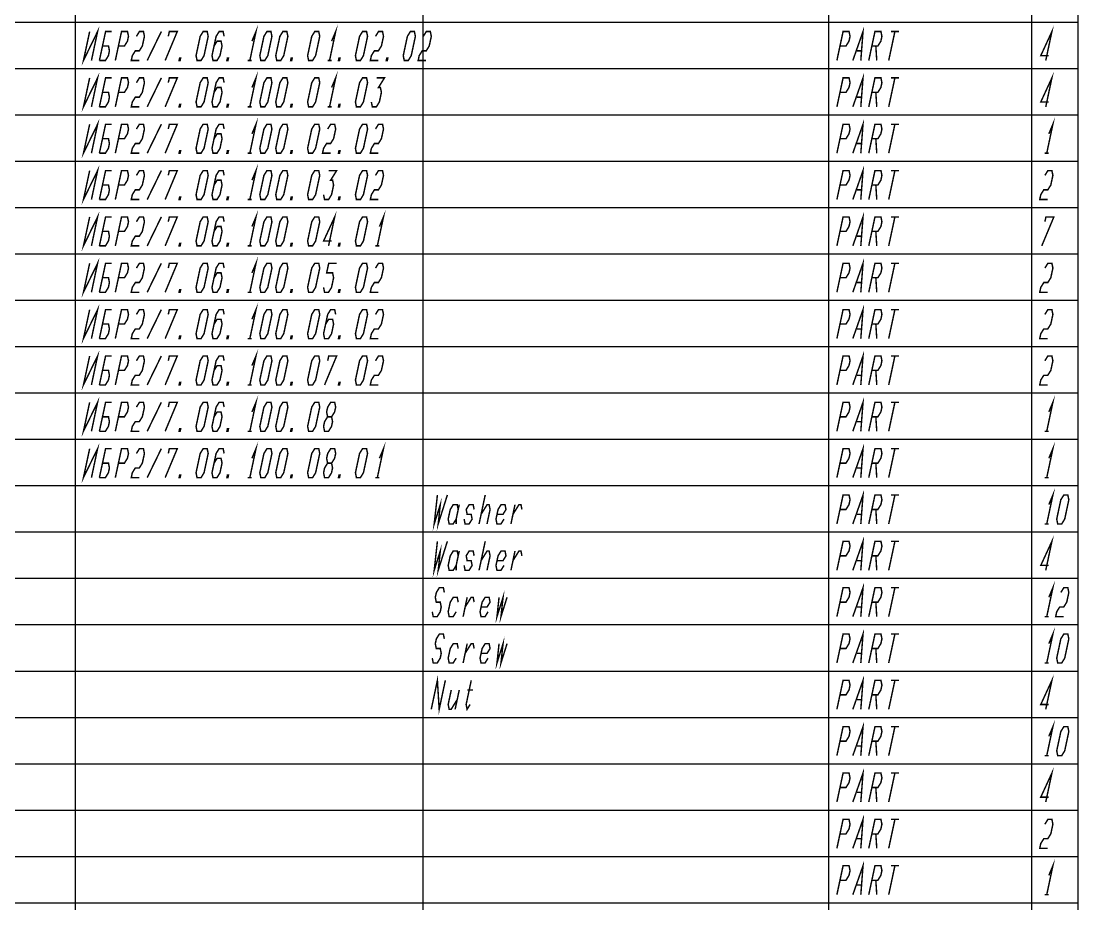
# Model space of a CAD drawing. Header units: millimetres. Extents: x -156 to 206, y -956 to 292.
# Drawn here: x 22.7 to 205, y -644.1 to -491.8 of the extents above; entities that cross this region are included whole.
import ezdxf

# ---------------------------------------------------------------- set-up
doc = ezdxf.new("R2010")
doc.units = ezdxf.units.MM
doc.header["$LTSCALE"] = 19.36
doc.layers.get('0').update_dxf_attribs({"linetype": 'CONTINUOUS'})

msp = doc.modelspace()

# ---------------------------------------------------------------- linework, layer by layer
at = {"color": 7, "linetype": 'CONTINUOUS'}
for p, q in [((92, 292), (92, -956)), ((162, 292), (162, -956)), ((197, 292), (197, -956)), ((205, 292), (205, -956)), ((32, 268), (32, -956)), ((205, -492), (-156, -492)), ((205, -500), (-156, -500)), ((205, -508), (-156, -508)), ((205, -516), (-156, -516)), ((205, -524), (-156, -524)), ((205, -532), (-156, -532)), ((205, -540), (-156, -540)), ((205, -548), (-156, -548)), ((205, -556), (-156, -556)), ((205, -564), (-156, -564)), ((205, -572), (-156, -572)), ((205, -580), (-156, -580)), ((205, -588), (-156, -588)), ((205, -596), (-156, -596)), ((205, -604), (-156, -604)), ((205, -612), (-156, -612)), ((205, -620), (-156, -620)), ((205, -628), (-156, -628)), ((205, -636), (-156, -636)), ((205, -644), (-156, -644))]:
    msp.add_line(p, q, dxfattribs=at)
at = {"color": 2, "linetype": 'CONTINUOUS', "const_width": 0.25}
for points in [[(62.49, -495.22), (63.19, -493.56), (62.13, -498.56)], [(76.24, -495.22), (76.94, -493.56), (75.88, -498.56)], [(34.49, -493.56), (33.42, -498.56), (35.86, -493.56), (34.8, -498.56)], [(36.17, -498.56), (37.24, -493.56), (38.27, -493.56)], [(38.92, -498.56), (39.99, -493.56), (41.02, -493.56), (41.19, -494.39), (41.01, -495.22), (40.49, -496.06), (39.46, -496.06)], [(42.56, -494.39), (43.08, -493.56), (43.77, -493.56), (43.94, -494.39), (43.58, -496.06), (43.06, -496.89), (42.37, -496.89), (41.85, -497.72), (41.67, -498.56), (43.05, -498.56)], [(44.42, -498.56), (46.86, -493.56)], [(47.52, -498.56), (49.61, -493.56), (48.24, -493.56), (48.06, -494.39)], [(53.02, -498.56), (52.85, -497.72), (53.56, -494.39), (54.08, -493.56), (54.77, -493.56), (54.94, -494.39), (54.23, -497.72), (53.71, -498.56), (53.02, -498.56)], [(57.69, -494.39), (57.52, -493.56), (56.83, -493.56), (56.31, -494.39), (55.6, -497.72), (55.77, -498.56), (56.46, -498.56), (56.98, -497.72), (57.33, -496.06), (57.16, -495.22), (56.48, -495.22), (55.96, -496.06)], [(64.02, -498.56), (63.85, -497.72), (64.56, -494.39), (65.08, -493.56), (65.77, -493.56), (65.94, -494.39), (65.23, -497.72), (64.71, -498.56), (64.02, -498.56)], [(66.77, -498.56), (66.6, -497.72), (67.31, -494.39), (67.83, -493.56), (68.52, -493.56), (68.69, -494.39), (67.98, -497.72), (67.46, -498.56), (66.77, -498.56)], [(72.27, -498.56), (72.1, -497.72), (72.81, -494.39), (73.33, -493.56), (74.02, -493.56), (74.19, -494.39), (73.48, -497.72), (72.96, -498.56), (72.27, -498.56)], [(80.52, -498.56), (80.35, -497.72), (81.06, -494.39), (81.58, -493.56), (82.27, -493.56), (82.44, -494.39), (81.73, -497.72), (81.21, -498.56), (80.52, -498.56)], [(83.81, -494.39), (84.33, -493.56), (85.02, -493.56), (85.19, -494.39), (84.83, -496.06), (84.31, -496.89), (83.62, -496.89), (83.1, -497.72), (82.92, -498.56), (84.3, -498.56)], [(88.77, -498.56), (88.6, -497.72), (89.31, -494.39), (89.83, -493.56), (90.52, -493.56), (90.69, -494.39), (89.98, -497.72), (89.46, -498.56), (88.77, -498.56)], [(92.06, -494.39), (92.58, -493.56), (93.27, -493.56), (93.44, -494.39), (93.08, -496.06), (92.56, -496.89), (91.87, -496.89), (91.35, -497.72), (91.17, -498.56), (92.55, -498.56)], [(163.42, -498.56), (164.49, -493.56), (165.52, -493.56), (165.69, -494.39), (165.51, -495.22), (164.99, -496.06), (163.96, -496.06)], [(166.17, -498.56), (167.93, -493.56), (167.55, -498.56)], [(168.92, -498.56), (169.99, -493.56), (171.02, -493.56), (171.19, -494.39), (171.01, -495.22), (170.49, -496.06), (169.46, -496.06)], [(173.43, -493.56), (172.36, -498.56)], [(172.74, -493.56), (174.11, -493.56)], [(199.46, -498.56), (200.52, -493.56), (198.6, -497.72), (199.98, -497.72)], [(36.17, -498.56), (37.21, -498.56), (37.73, -497.72), (37.9, -496.89), (37.74, -496.06), (36.71, -496.06)], [(170.14, -496.06), (170.3, -498.56)], [(166.87, -496.89), (167.56, -496.89)], [(50.1, -498.56), (49.92, -498.56), (50.01, -498.14), (50.19, -498.14), (50.1, -498.56)], [(58.35, -498.56), (58.17, -498.56), (58.26, -498.14), (58.44, -498.14), (58.35, -498.56)], [(61.78, -498.56), (62.47, -498.56)], [(69.35, -498.56), (69.17, -498.56), (69.26, -498.14), (69.44, -498.14), (69.35, -498.56)], [(75.53, -498.56), (76.22, -498.56)], [(77.6, -498.56), (77.42, -498.56), (77.51, -498.14), (77.69, -498.14), (77.6, -498.56)], [(85.85, -498.56), (85.67, -498.56), (85.76, -498.14), (85.94, -498.14), (85.85, -498.56)], [(34.49, -501.56), (33.42, -506.56), (35.86, -501.56), (34.8, -506.56)], [(62.49, -503.22), (63.19, -501.56), (62.13, -506.56)], [(76.24, -503.22), (76.94, -501.56), (75.88, -506.56)], [(166.17, -506.56), (167.93, -501.56), (167.55, -506.56)], [(199.46, -506.56), (200.52, -501.56), (198.6, -505.72), (199.98, -505.72)], [(36.17, -506.56), (37.24, -501.56), (38.27, -501.56)], [(38.92, -506.56), (39.99, -501.56), (41.02, -501.56), (41.19, -502.39), (41.01, -503.22), (40.49, -504.06), (39.46, -504.06)], [(42.56, -502.39), (43.08, -501.56), (43.77, -501.56), (43.94, -502.39), (43.58, -504.06), (43.06, -504.89), (42.37, -504.89), (41.85, -505.72), (41.67, -506.56), (43.05, -506.56)], [(44.42, -506.56), (46.86, -501.56)], [(47.52, -506.56), (49.61, -501.56), (48.24, -501.56), (48.06, -502.39)], [(53.02, -506.56), (52.85, -505.72), (53.56, -502.39), (54.08, -501.56), (54.77, -501.56), (54.94, -502.39), (54.23, -505.72), (53.71, -506.56), (53.02, -506.56)], [(57.69, -502.39), (57.52, -501.56), (56.83, -501.56), (56.31, -502.39), (55.6, -505.72), (55.77, -506.56), (56.46, -506.56), (56.98, -505.72), (57.33, -504.06), (57.16, -503.22), (56.48, -503.22), (55.96, -504.06)], [(64.02, -506.56), (63.85, -505.72), (64.56, -502.39), (65.08, -501.56), (65.77, -501.56), (65.94, -502.39), (65.23, -505.72), (64.71, -506.56), (64.02, -506.56)], [(66.77, -506.56), (66.6, -505.72), (67.31, -502.39), (67.83, -501.56), (68.52, -501.56), (68.69, -502.39), (67.98, -505.72), (67.46, -506.56), (66.77, -506.56)], [(72.27, -506.56), (72.1, -505.72), (72.81, -502.39), (73.33, -501.56), (74.02, -501.56), (74.19, -502.39), (73.48, -505.72), (72.96, -506.56), (72.27, -506.56)], [(80.52, -506.56), (80.35, -505.72), (81.06, -502.39), (81.58, -501.56), (82.27, -501.56), (82.44, -502.39), (81.73, -505.72), (81.21, -506.56), (80.52, -506.56)], [(83.99, -501.56), (85.36, -501.56), (84.32, -503.22), (84.66, -503.22), (84.83, -504.06), (84.48, -505.72), (83.96, -506.56), (83.27, -506.56), (83.1, -505.72)], [(163.42, -506.56), (164.49, -501.56), (165.52, -501.56), (165.69, -502.39), (165.51, -503.22), (164.99, -504.06), (163.96, -504.06)], [(168.92, -506.56), (169.99, -501.56), (171.02, -501.56), (171.19, -502.39), (171.01, -503.22), (170.49, -504.06), (169.46, -504.06)], [(173.43, -501.56), (172.36, -506.56)], [(172.74, -501.56), (174.11, -501.56)], [(36.17, -506.56), (37.21, -506.56), (37.73, -505.72), (37.9, -504.89), (37.74, -504.06), (36.71, -504.06)], [(166.87, -504.89), (167.56, -504.89)], [(170.14, -504.06), (170.3, -506.56)], [(50.1, -506.56), (49.92, -506.56), (50.01, -506.14), (50.19, -506.14), (50.1, -506.56)], [(58.35, -506.56), (58.17, -506.56), (58.26, -506.14), (58.44, -506.14), (58.35, -506.56)], [(61.78, -506.56), (62.47, -506.56)], [(69.35, -506.56), (69.17, -506.56), (69.26, -506.14), (69.44, -506.14), (69.35, -506.56)], [(75.53, -506.56), (76.22, -506.56)], [(77.6, -506.56), (77.42, -506.56), (77.51, -506.14), (77.69, -506.14), (77.6, -506.56)], [(34.49, -509.56), (33.42, -514.56), (35.86, -509.56), (34.8, -514.56)], [(62.49, -511.22), (63.19, -509.56), (62.13, -514.56)], [(166.17, -514.56), (167.93, -509.56), (167.55, -514.56)], [(199.99, -511.22), (200.69, -509.56), (199.63, -514.56)], [(36.17, -514.56), (37.24, -509.56), (38.27, -509.56)], [(38.92, -514.56), (39.99, -509.56), (41.02, -509.56), (41.19, -510.39), (41.01, -511.22), (40.49, -512.06), (39.46, -512.06)], [(42.56, -510.39), (43.08, -509.56), (43.77, -509.56), (43.94, -510.39), (43.58, -512.06), (43.06, -512.89), (42.37, -512.89), (41.85, -513.72), (41.67, -514.56), (43.05, -514.56)], [(44.42, -514.56), (46.86, -509.56)], [(47.52, -514.56), (49.61, -509.56), (48.24, -509.56), (48.06, -510.39)], [(53.02, -514.56), (52.85, -513.72), (53.56, -510.39), (54.08, -509.56), (54.77, -509.56), (54.94, -510.39), (54.23, -513.72), (53.71, -514.56), (53.02, -514.56)], [(57.69, -510.39), (57.52, -509.56), (56.83, -509.56), (56.31, -510.39), (55.6, -513.72), (55.77, -514.56), (56.46, -514.56), (56.98, -513.72), (57.33, -512.06), (57.16, -511.22), (56.48, -511.22), (55.96, -512.06)], [(64.02, -514.56), (63.85, -513.72), (64.56, -510.39), (65.08, -509.56), (65.77, -509.56), (65.94, -510.39), (65.23, -513.72), (64.71, -514.56), (64.02, -514.56)], [(66.77, -514.56), (66.6, -513.72), (67.31, -510.39), (67.83, -509.56), (68.52, -509.56), (68.69, -510.39), (67.98, -513.72), (67.46, -514.56), (66.77, -514.56)], [(72.27, -514.56), (72.1, -513.72), (72.81, -510.39), (73.33, -509.56), (74.02, -509.56), (74.19, -510.39), (73.48, -513.72), (72.96, -514.56), (72.27, -514.56)], [(75.56, -510.39), (76.08, -509.56), (76.77, -509.56), (76.94, -510.39), (76.58, -512.06), (76.06, -512.89), (75.37, -512.89), (74.85, -513.72), (74.67, -514.56), (76.05, -514.56)], [(80.52, -514.56), (80.35, -513.72), (81.06, -510.39), (81.58, -509.56), (82.27, -509.56), (82.44, -510.39), (81.73, -513.72), (81.21, -514.56), (80.52, -514.56)], [(83.81, -510.39), (84.33, -509.56), (85.02, -509.56), (85.19, -510.39), (84.83, -512.06), (84.31, -512.89), (83.62, -512.89), (83.1, -513.72), (82.92, -514.56), (84.3, -514.56)], [(163.42, -514.56), (164.49, -509.56), (165.52, -509.56), (165.69, -510.39), (165.51, -511.22), (164.99, -512.06), (163.96, -512.06)], [(168.92, -514.56), (169.99, -509.56), (171.02, -509.56), (171.19, -510.39), (171.01, -511.22), (170.49, -512.06), (169.46, -512.06)], [(173.43, -509.56), (172.36, -514.56)], [(172.74, -509.56), (174.11, -509.56)], [(36.17, -514.56), (37.21, -514.56), (37.73, -513.72), (37.9, -512.89), (37.74, -512.06), (36.71, -512.06)], [(170.14, -512.06), (170.3, -514.56)], [(50.1, -514.56), (49.92, -514.56), (50.01, -514.14), (50.19, -514.14), (50.1, -514.56)], [(58.35, -514.56), (58.17, -514.56), (58.26, -514.14), (58.44, -514.14), (58.35, -514.56)], [(69.35, -514.56), (69.17, -514.56), (69.26, -514.14), (69.44, -514.14), (69.35, -514.56)], [(77.6, -514.56), (77.42, -514.56), (77.51, -514.14), (77.69, -514.14), (77.6, -514.56)], [(166.87, -512.89), (167.56, -512.89)], [(61.78, -514.56), (62.47, -514.56)], [(199.28, -514.56), (199.97, -514.56)], [(34.49, -517.56), (33.42, -522.56), (35.86, -517.56), (34.8, -522.56)], [(36.17, -522.56), (37.24, -517.56), (38.27, -517.56)], [(38.92, -522.56), (39.99, -517.56), (41.02, -517.56), (41.19, -518.39), (41.01, -519.22), (40.49, -520.06), (39.46, -520.06)], [(42.56, -518.39), (43.08, -517.56), (43.77, -517.56), (43.94, -518.39), (43.58, -520.06), (43.06, -520.89), (42.37, -520.89), (41.85, -521.72), (41.67, -522.56), (43.05, -522.56)], [(44.42, -522.56), (46.86, -517.56)], [(47.52, -522.56), (49.61, -517.56), (48.24, -517.56), (48.06, -518.39)], [(53.02, -522.56), (52.85, -521.72), (53.56, -518.39), (54.08, -517.56), (54.77, -517.56), (54.94, -518.39), (54.23, -521.72), (53.71, -522.56), (53.02, -522.56)], [(57.69, -518.39), (57.52, -517.56), (56.83, -517.56), (56.31, -518.39), (55.6, -521.72), (55.77, -522.56), (56.46, -522.56), (56.98, -521.72), (57.33, -520.06), (57.16, -519.22), (56.48, -519.22), (55.96, -520.06)], [(62.49, -519.22), (63.19, -517.56), (62.13, -522.56)], [(64.02, -522.56), (63.85, -521.72), (64.56, -518.39), (65.08, -517.56), (65.77, -517.56), (65.94, -518.39), (65.23, -521.72), (64.71, -522.56), (64.02, -522.56)], [(66.77, -522.56), (66.6, -521.72), (67.31, -518.39), (67.83, -517.56), (68.52, -517.56), (68.69, -518.39), (67.98, -521.72), (67.46, -522.56), (66.77, -522.56)], [(72.27, -522.56), (72.1, -521.72), (72.81, -518.39), (73.33, -517.56), (74.02, -517.56), (74.19, -518.39), (73.48, -521.72), (72.96, -522.56), (72.27, -522.56)], [(75.74, -517.56), (77.11, -517.56), (76.07, -519.22), (76.41, -519.22), (76.58, -520.06), (76.23, -521.72), (75.71, -522.56), (75.02, -522.56), (74.85, -521.72)], [(80.52, -522.56), (80.35, -521.72), (81.06, -518.39), (81.58, -517.56), (82.27, -517.56), (82.44, -518.39), (81.73, -521.72), (81.21, -522.56), (80.52, -522.56)], [(83.81, -518.39), (84.33, -517.56), (85.02, -517.56), (85.19, -518.39), (84.83, -520.06), (84.31, -520.89), (83.62, -520.89), (83.1, -521.72), (82.92, -522.56), (84.3, -522.56)], [(163.42, -522.56), (164.49, -517.56), (165.52, -517.56), (165.69, -518.39), (165.51, -519.22), (164.99, -520.06), (163.96, -520.06)], [(166.17, -522.56), (167.93, -517.56), (167.55, -522.56)], [(168.92, -522.56), (169.99, -517.56), (171.02, -517.56), (171.19, -518.39), (171.01, -519.22), (170.49, -520.06), (169.46, -520.06)], [(173.43, -517.56), (172.36, -522.56)], [(172.74, -517.56), (174.11, -517.56)], [(199.31, -518.39), (199.83, -517.56), (200.52, -517.56), (200.69, -518.39), (200.33, -520.06), (199.81, -520.89), (199.12, -520.89), (198.6, -521.72), (198.42, -522.56), (199.8, -522.56)], [(36.17, -522.56), (37.21, -522.56), (37.73, -521.72), (37.9, -520.89), (37.74, -520.06), (36.71, -520.06)], [(166.87, -520.89), (167.56, -520.89)], [(170.14, -520.06), (170.3, -522.56)], [(50.1, -522.56), (49.92, -522.56), (50.01, -522.14), (50.19, -522.14), (50.1, -522.56)], [(58.35, -522.56), (58.17, -522.56), (58.26, -522.14), (58.44, -522.14), (58.35, -522.56)], [(61.78, -522.56), (62.47, -522.56)], [(69.35, -522.56), (69.17, -522.56), (69.26, -522.14), (69.44, -522.14), (69.35, -522.56)], [(77.6, -522.56), (77.42, -522.56), (77.51, -522.14), (77.69, -522.14), (77.6, -522.56)], [(34.49, -525.56), (33.42, -530.56), (35.86, -525.56), (34.8, -530.56)], [(62.49, -527.22), (63.19, -525.56), (62.13, -530.56)], [(75.71, -530.56), (76.77, -525.56), (74.85, -529.72), (76.23, -529.72)], [(84.49, -527.22), (85.19, -525.56), (84.13, -530.56)], [(166.17, -530.56), (167.93, -525.56), (167.55, -530.56)], [(36.17, -530.56), (37.24, -525.56), (38.27, -525.56)], [(38.92, -530.56), (39.99, -525.56), (41.02, -525.56), (41.19, -526.39), (41.01, -527.22), (40.49, -528.06), (39.46, -528.06)], [(42.56, -526.39), (43.08, -525.56), (43.77, -525.56), (43.94, -526.39), (43.58, -528.06), (43.06, -528.89), (42.37, -528.89), (41.85, -529.72), (41.67, -530.56), (43.05, -530.56)], [(44.42, -530.56), (46.86, -525.56)], [(47.52, -530.56), (49.61, -525.56), (48.24, -525.56), (48.06, -526.39)], [(53.02, -530.56), (52.85, -529.72), (53.56, -526.39), (54.08, -525.56), (54.77, -525.56), (54.94, -526.39), (54.23, -529.72), (53.71, -530.56), (53.02, -530.56)], [(57.69, -526.39), (57.52, -525.56), (56.83, -525.56), (56.31, -526.39), (55.6, -529.72), (55.77, -530.56), (56.46, -530.56), (56.98, -529.72), (57.33, -528.06), (57.16, -527.22), (56.48, -527.22), (55.96, -528.06)], [(64.02, -530.56), (63.85, -529.72), (64.56, -526.39), (65.08, -525.56), (65.77, -525.56), (65.94, -526.39), (65.23, -529.72), (64.71, -530.56), (64.02, -530.56)], [(66.77, -530.56), (66.6, -529.72), (67.31, -526.39), (67.83, -525.56), (68.52, -525.56), (68.69, -526.39), (67.98, -529.72), (67.46, -530.56), (66.77, -530.56)], [(72.27, -530.56), (72.1, -529.72), (72.81, -526.39), (73.33, -525.56), (74.02, -525.56), (74.19, -526.39), (73.48, -529.72), (72.96, -530.56), (72.27, -530.56)], [(80.52, -530.56), (80.35, -529.72), (81.06, -526.39), (81.58, -525.56), (82.27, -525.56), (82.44, -526.39), (81.73, -529.72), (81.21, -530.56), (80.52, -530.56)], [(163.42, -530.56), (164.49, -525.56), (165.52, -525.56), (165.69, -526.39), (165.51, -527.22), (164.99, -528.06), (163.96, -528.06)], [(168.92, -530.56), (169.99, -525.56), (171.02, -525.56), (171.19, -526.39), (171.01, -527.22), (170.49, -528.06), (169.46, -528.06)], [(173.43, -525.56), (172.36, -530.56)], [(172.74, -525.56), (174.11, -525.56)], [(198.77, -530.56), (200.86, -525.56), (199.49, -525.56), (199.31, -526.39)], [(36.17, -530.56), (37.21, -530.56), (37.73, -529.72), (37.9, -528.89), (37.74, -528.06), (36.71, -528.06)], [(166.87, -528.89), (167.56, -528.89)], [(170.14, -528.06), (170.3, -530.56)], [(50.1, -530.56), (49.92, -530.56), (50.01, -530.14), (50.19, -530.14), (50.1, -530.56)], [(58.35, -530.56), (58.17, -530.56), (58.26, -530.14), (58.44, -530.14), (58.35, -530.56)], [(61.78, -530.56), (62.47, -530.56)], [(69.35, -530.56), (69.17, -530.56), (69.26, -530.14), (69.44, -530.14), (69.35, -530.56)], [(77.6, -530.56), (77.42, -530.56), (77.51, -530.14), (77.69, -530.14), (77.6, -530.56)], [(83.78, -530.56), (84.47, -530.56)], [(62.49, -535.22), (63.19, -533.56), (62.13, -538.56)], [(34.49, -533.56), (33.42, -538.56), (35.86, -533.56), (34.8, -538.56)], [(36.17, -538.56), (37.24, -533.56), (38.27, -533.56)], [(38.92, -538.56), (39.99, -533.56), (41.02, -533.56), (41.19, -534.39), (41.01, -535.22), (40.49, -536.06), (39.46, -536.06)], [(42.56, -534.39), (43.08, -533.56), (43.77, -533.56), (43.94, -534.39), (43.58, -536.06), (43.06, -536.89), (42.37, -536.89), (41.85, -537.72), (41.67, -538.56), (43.05, -538.56)], [(44.42, -538.56), (46.86, -533.56)], [(47.52, -538.56), (49.61, -533.56), (48.24, -533.56), (48.06, -534.39)], [(53.02, -538.56), (52.85, -537.72), (53.56, -534.39), (54.08, -533.56), (54.77, -533.56), (54.94, -534.39), (54.23, -537.72), (53.71, -538.56), (53.02, -538.56)], [(57.69, -534.39), (57.52, -533.56), (56.83, -533.56), (56.31, -534.39), (55.6, -537.72), (55.77, -538.56), (56.46, -538.56), (56.98, -537.72), (57.33, -536.06), (57.16, -535.22), (56.48, -535.22), (55.96, -536.06)], [(64.02, -538.56), (63.85, -537.72), (64.56, -534.39), (65.08, -533.56), (65.77, -533.56), (65.94, -534.39), (65.23, -537.72), (64.71, -538.56), (64.02, -538.56)], [(66.77, -538.56), (66.6, -537.72), (67.31, -534.39), (67.83, -533.56), (68.52, -533.56), (68.69, -534.39), (67.98, -537.72), (67.46, -538.56), (66.77, -538.56)], [(72.27, -538.56), (72.1, -537.72), (72.81, -534.39), (73.33, -533.56), (74.02, -533.56), (74.19, -534.39), (73.48, -537.72), (72.96, -538.56), (72.27, -538.56)], [(74.85, -537.72), (75.02, -538.56), (75.71, -538.56), (76.23, -537.72), (76.58, -536.06), (76.41, -535.22), (75.38, -535.22), (75.74, -533.56), (77.11, -533.56)], [(80.52, -538.56), (80.35, -537.72), (81.06, -534.39), (81.58, -533.56), (82.27, -533.56), (82.44, -534.39), (81.73, -537.72), (81.21, -538.56), (80.52, -538.56)], [(83.81, -534.39), (84.33, -533.56), (85.02, -533.56), (85.19, -534.39), (84.83, -536.06), (84.31, -536.89), (83.62, -536.89), (83.1, -537.72), (82.92, -538.56), (84.3, -538.56)], [(163.42, -538.56), (164.49, -533.56), (165.52, -533.56), (165.69, -534.39), (165.51, -535.22), (164.99, -536.06), (163.96, -536.06)], [(166.17, -538.56), (167.93, -533.56), (167.55, -538.56)], [(168.92, -538.56), (169.99, -533.56), (171.02, -533.56), (171.19, -534.39), (171.01, -535.22), (170.49, -536.06), (169.46, -536.06)], [(173.43, -533.56), (172.36, -538.56)], [(172.74, -533.56), (174.11, -533.56)], [(199.31, -534.39), (199.83, -533.56), (200.52, -533.56), (200.69, -534.39), (200.33, -536.06), (199.81, -536.89), (199.12, -536.89), (198.6, -537.72), (198.42, -538.56), (199.8, -538.56)], [(36.17, -538.56), (37.21, -538.56), (37.73, -537.72), (37.9, -536.89), (37.74, -536.06), (36.71, -536.06)], [(170.14, -536.06), (170.3, -538.56)], [(166.87, -536.89), (167.56, -536.89)], [(50.1, -538.56), (49.92, -538.56), (50.01, -538.14), (50.19, -538.14), (50.1, -538.56)], [(58.35, -538.56), (58.17, -538.56), (58.26, -538.14), (58.44, -538.14), (58.35, -538.56)], [(61.78, -538.56), (62.47, -538.56)], [(69.35, -538.56), (69.17, -538.56), (69.26, -538.14), (69.44, -538.14), (69.35, -538.56)], [(77.6, -538.56), (77.42, -538.56), (77.51, -538.14), (77.69, -538.14), (77.6, -538.56)], [(34.49, -541.56), (33.42, -546.56), (35.86, -541.56), (34.8, -546.56)], [(36.17, -546.56), (37.24, -541.56), (38.27, -541.56)], [(38.92, -546.56), (39.99, -541.56), (41.02, -541.56), (41.19, -542.39), (41.01, -543.22), (40.49, -544.06), (39.46, -544.06)], [(42.56, -542.39), (43.08, -541.56), (43.77, -541.56), (43.94, -542.39), (43.58, -544.06), (43.06, -544.89), (42.37, -544.89), (41.85, -545.72), (41.67, -546.56), (43.05, -546.56)], [(44.42, -546.56), (46.86, -541.56)], [(47.52, -546.56), (49.61, -541.56), (48.24, -541.56), (48.06, -542.39)], [(53.02, -546.56), (52.85, -545.72), (53.56, -542.39), (54.08, -541.56), (54.77, -541.56), (54.94, -542.39), (54.23, -545.72), (53.71, -546.56), (53.02, -546.56)], [(57.69, -542.39), (57.52, -541.56), (56.83, -541.56), (56.31, -542.39), (55.6, -545.72), (55.77, -546.56), (56.46, -546.56), (56.98, -545.72), (57.33, -544.06), (57.16, -543.22), (56.48, -543.22), (55.96, -544.06)], [(62.49, -543.22), (63.19, -541.56), (62.13, -546.56)], [(64.02, -546.56), (63.85, -545.72), (64.56, -542.39), (65.08, -541.56), (65.77, -541.56), (65.94, -542.39), (65.23, -545.72), (64.71, -546.56), (64.02, -546.56)], [(66.77, -546.56), (66.6, -545.72), (67.31, -542.39), (67.83, -541.56), (68.52, -541.56), (68.69, -542.39), (67.98, -545.72), (67.46, -546.56), (66.77, -546.56)], [(72.27, -546.56), (72.1, -545.72), (72.81, -542.39), (73.33, -541.56), (74.02, -541.56), (74.19, -542.39), (73.48, -545.72), (72.96, -546.56), (72.27, -546.56)], [(76.94, -542.39), (76.77, -541.56), (76.08, -541.56), (75.56, -542.39), (74.85, -545.72), (75.02, -546.56), (75.71, -546.56), (76.23, -545.72), (76.58, -544.06), (76.41, -543.22), (75.73, -543.22), (75.21, -544.06)], [(80.52, -546.56), (80.35, -545.72), (81.06, -542.39), (81.58, -541.56), (82.27, -541.56), (82.44, -542.39), (81.73, -545.72), (81.21, -546.56), (80.52, -546.56)], [(83.81, -542.39), (84.33, -541.56), (85.02, -541.56), (85.19, -542.39), (84.83, -544.06), (84.31, -544.89), (83.62, -544.89), (83.1, -545.72), (82.92, -546.56), (84.3, -546.56)], [(163.42, -546.56), (164.49, -541.56), (165.52, -541.56), (165.69, -542.39), (165.51, -543.22), (164.99, -544.06), (163.96, -544.06)], [(166.17, -546.56), (167.93, -541.56), (167.55, -546.56)], [(168.92, -546.56), (169.99, -541.56), (171.02, -541.56), (171.19, -542.39), (171.01, -543.22), (170.49, -544.06), (169.46, -544.06)], [(173.43, -541.56), (172.36, -546.56)], [(172.74, -541.56), (174.11, -541.56)], [(199.31, -542.39), (199.83, -541.56), (200.52, -541.56), (200.69, -542.39), (200.33, -544.06), (199.81, -544.89), (199.12, -544.89), (198.6, -545.72), (198.42, -546.56), (199.8, -546.56)], [(36.17, -546.56), (37.21, -546.56), (37.73, -545.72), (37.9, -544.89), (37.74, -544.06), (36.71, -544.06)], [(166.87, -544.89), (167.56, -544.89)], [(170.14, -544.06), (170.3, -546.56)], [(50.1, -546.56), (49.92, -546.56), (50.01, -546.14), (50.19, -546.14), (50.1, -546.56)], [(58.35, -546.56), (58.17, -546.56), (58.26, -546.14), (58.44, -546.14), (58.35, -546.56)], [(61.78, -546.56), (62.47, -546.56)], [(69.35, -546.56), (69.17, -546.56), (69.26, -546.14), (69.44, -546.14), (69.35, -546.56)], [(77.6, -546.56), (77.42, -546.56), (77.51, -546.14), (77.69, -546.14), (77.6, -546.56)], [(34.49, -549.56), (33.42, -554.56), (35.86, -549.56), (34.8, -554.56)], [(62.49, -551.22), (63.19, -549.56), (62.13, -554.56)], [(166.17, -554.56), (167.93, -549.56), (167.55, -554.56)], [(36.17, -554.56), (37.24, -549.56), (38.27, -549.56)], [(38.92, -554.56), (39.99, -549.56), (41.02, -549.56), (41.19, -550.39), (41.01, -551.22), (40.49, -552.06), (39.46, -552.06)], [(42.56, -550.39), (43.08, -549.56), (43.77, -549.56), (43.94, -550.39), (43.58, -552.06), (43.06, -552.89), (42.37, -552.89), (41.85, -553.72), (41.67, -554.56), (43.05, -554.56)], [(44.42, -554.56), (46.86, -549.56)], [(47.52, -554.56), (49.61, -549.56), (48.24, -549.56), (48.06, -550.39)], [(53.02, -554.56), (52.85, -553.72), (53.56, -550.39), (54.08, -549.56), (54.77, -549.56), (54.94, -550.39), (54.23, -553.72), (53.71, -554.56), (53.02, -554.56)], [(57.69, -550.39), (57.52, -549.56), (56.83, -549.56), (56.31, -550.39), (55.6, -553.72), (55.77, -554.56), (56.46, -554.56), (56.98, -553.72), (57.33, -552.06), (57.16, -551.22), (56.48, -551.22), (55.96, -552.06)], [(64.02, -554.56), (63.85, -553.72), (64.56, -550.39), (65.08, -549.56), (65.77, -549.56), (65.94, -550.39), (65.23, -553.72), (64.71, -554.56), (64.02, -554.56)], [(66.77, -554.56), (66.6, -553.72), (67.31, -550.39), (67.83, -549.56), (68.52, -549.56), (68.69, -550.39), (67.98, -553.72), (67.46, -554.56), (66.77, -554.56)], [(72.27, -554.56), (72.1, -553.72), (72.81, -550.39), (73.33, -549.56), (74.02, -549.56), (74.19, -550.39), (73.48, -553.72), (72.96, -554.56), (72.27, -554.56)], [(75.02, -554.56), (77.11, -549.56), (75.74, -549.56), (75.56, -550.39)], [(80.52, -554.56), (80.35, -553.72), (81.06, -550.39), (81.58, -549.56), (82.27, -549.56), (82.44, -550.39), (81.73, -553.72), (81.21, -554.56), (80.52, -554.56)], [(83.81, -550.39), (84.33, -549.56), (85.02, -549.56), (85.19, -550.39), (84.83, -552.06), (84.31, -552.89), (83.62, -552.89), (83.1, -553.72), (82.92, -554.56), (84.3, -554.56)], [(163.42, -554.56), (164.49, -549.56), (165.52, -549.56), (165.69, -550.39), (165.51, -551.22), (164.99, -552.06), (163.96, -552.06)], [(168.92, -554.56), (169.99, -549.56), (171.02, -549.56), (171.19, -550.39), (171.01, -551.22), (170.49, -552.06), (169.46, -552.06)], [(173.43, -549.56), (172.36, -554.56)], [(172.74, -549.56), (174.11, -549.56)], [(199.31, -550.39), (199.83, -549.56), (200.52, -549.56), (200.69, -550.39), (200.33, -552.06), (199.81, -552.89), (199.12, -552.89), (198.6, -553.72), (198.42, -554.56), (199.8, -554.56)], [(36.17, -554.56), (37.21, -554.56), (37.73, -553.72), (37.9, -552.89), (37.74, -552.06), (36.71, -552.06)], [(170.14, -552.06), (170.3, -554.56)], [(50.1, -554.56), (49.92, -554.56), (50.01, -554.14), (50.19, -554.14), (50.1, -554.56)], [(58.35, -554.56), (58.17, -554.56), (58.26, -554.14), (58.44, -554.14), (58.35, -554.56)], [(69.35, -554.56), (69.17, -554.56), (69.26, -554.14), (69.44, -554.14), (69.35, -554.56)], [(77.6, -554.56), (77.42, -554.56), (77.51, -554.14), (77.69, -554.14), (77.6, -554.56)], [(166.87, -552.89), (167.56, -552.89)], [(61.78, -554.56), (62.47, -554.56)], [(34.49, -557.56), (33.42, -562.56), (35.86, -557.56), (34.8, -562.56)], [(36.17, -562.56), (37.24, -557.56), (38.27, -557.56)], [(38.92, -562.56), (39.99, -557.56), (41.02, -557.56), (41.19, -558.39), (41.01, -559.22), (40.49, -560.06), (39.46, -560.06)], [(42.56, -558.39), (43.08, -557.56), (43.77, -557.56), (43.94, -558.39), (43.58, -560.06), (43.06, -560.89), (42.37, -560.89), (41.85, -561.72), (41.67, -562.56), (43.05, -562.56)], [(44.42, -562.56), (46.86, -557.56)], [(47.52, -562.56), (49.61, -557.56), (48.24, -557.56), (48.06, -558.39)], [(53.02, -562.56), (52.85, -561.72), (53.56, -558.39), (54.08, -557.56), (54.77, -557.56), (54.94, -558.39), (54.23, -561.72), (53.71, -562.56), (53.02, -562.56)], [(57.69, -558.39), (57.52, -557.56), (56.83, -557.56), (56.31, -558.39), (55.6, -561.72), (55.77, -562.56), (56.46, -562.56), (56.98, -561.72), (57.33, -560.06), (57.16, -559.22), (56.48, -559.22), (55.96, -560.06)], [(62.49, -559.22), (63.19, -557.56), (62.13, -562.56)], [(64.02, -562.56), (63.85, -561.72), (64.56, -558.39), (65.08, -557.56), (65.77, -557.56), (65.94, -558.39), (65.23, -561.72), (64.71, -562.56), (64.02, -562.56)], [(66.77, -562.56), (66.6, -561.72), (67.31, -558.39), (67.83, -557.56), (68.52, -557.56), (68.69, -558.39), (67.98, -561.72), (67.46, -562.56), (66.77, -562.56)], [(72.27, -562.56), (72.1, -561.72), (72.81, -558.39), (73.33, -557.56), (74.02, -557.56), (74.19, -558.39), (73.48, -561.72), (72.96, -562.56), (72.27, -562.56)], [(76.24, -560.06), (76.76, -559.22), (76.94, -558.39), (76.77, -557.56), (76.08, -557.56), (75.56, -558.39), (75.38, -559.22), (75.55, -560.06)], [(163.42, -562.56), (164.49, -557.56), (165.52, -557.56), (165.69, -558.39), (165.51, -559.22), (164.99, -560.06), (163.96, -560.06)], [(166.17, -562.56), (167.93, -557.56), (167.55, -562.56)], [(168.92, -562.56), (169.99, -557.56), (171.02, -557.56), (171.19, -558.39), (171.01, -559.22), (170.49, -560.06), (169.46, -560.06)], [(173.43, -557.56), (172.36, -562.56)], [(172.74, -557.56), (174.11, -557.56)], [(199.99, -559.22), (200.69, -557.56), (199.63, -562.56)], [(36.17, -562.56), (37.21, -562.56), (37.73, -561.72), (37.9, -560.89), (37.74, -560.06), (36.71, -560.06)], [(75.02, -562.56), (75.71, -562.56), (76.23, -561.72), (76.4, -560.89), (76.24, -560.06), (75.55, -560.06), (75.03, -560.89), (74.85, -561.72), (75.02, -562.56)], [(166.87, -560.89), (167.56, -560.89)], [(170.14, -560.06), (170.3, -562.56)], [(50.1, -562.56), (49.92, -562.56), (50.01, -562.14), (50.19, -562.14), (50.1, -562.56)], [(58.35, -562.56), (58.17, -562.56), (58.26, -562.14), (58.44, -562.14), (58.35, -562.56)], [(61.78, -562.56), (62.47, -562.56)], [(69.35, -562.56), (69.17, -562.56), (69.26, -562.14), (69.44, -562.14), (69.35, -562.56)], [(199.28, -562.56), (199.97, -562.56)], [(34.49, -565.56), (33.42, -570.56), (35.86, -565.56), (34.8, -570.56)], [(62.49, -567.22), (63.19, -565.56), (62.13, -570.56)], [(84.49, -567.22), (85.19, -565.56), (84.13, -570.56)], [(166.17, -570.56), (167.93, -565.56), (167.55, -570.56)], [(199.99, -567.22), (200.69, -565.56), (199.63, -570.56)], [(36.17, -570.56), (37.24, -565.56), (38.27, -565.56)], [(38.92, -570.56), (39.99, -565.56), (41.02, -565.56), (41.19, -566.39), (41.01, -567.22), (40.49, -568.06), (39.46, -568.06)], [(42.56, -566.39), (43.08, -565.56), (43.77, -565.56), (43.94, -566.39), (43.58, -568.06), (43.06, -568.89), (42.37, -568.89), (41.85, -569.72), (41.67, -570.56), (43.05, -570.56)], [(44.42, -570.56), (46.86, -565.56)], [(47.52, -570.56), (49.61, -565.56), (48.24, -565.56), (48.06, -566.39)], [(53.02, -570.56), (52.85, -569.72), (53.56, -566.39), (54.08, -565.56), (54.77, -565.56), (54.94, -566.39), (54.23, -569.72), (53.71, -570.56), (53.02, -570.56)], [(57.69, -566.39), (57.52, -565.56), (56.83, -565.56), (56.31, -566.39), (55.6, -569.72), (55.77, -570.56), (56.46, -570.56), (56.98, -569.72), (57.33, -568.06), (57.16, -567.22), (56.48, -567.22), (55.96, -568.06)], [(64.02, -570.56), (63.85, -569.72), (64.56, -566.39), (65.08, -565.56), (65.77, -565.56), (65.94, -566.39), (65.23, -569.72), (64.71, -570.56), (64.02, -570.56)], [(66.77, -570.56), (66.6, -569.72), (67.31, -566.39), (67.83, -565.56), (68.52, -565.56), (68.69, -566.39), (67.98, -569.72), (67.46, -570.56), (66.77, -570.56)], [(72.27, -570.56), (72.1, -569.72), (72.81, -566.39), (73.33, -565.56), (74.02, -565.56), (74.19, -566.39), (73.48, -569.72), (72.96, -570.56), (72.27, -570.56)], [(76.24, -568.06), (76.76, -567.22), (76.94, -566.39), (76.77, -565.56), (76.08, -565.56), (75.56, -566.39), (75.38, -567.22), (75.55, -568.06)], [(80.52, -570.56), (80.35, -569.72), (81.06, -566.39), (81.58, -565.56), (82.27, -565.56), (82.44, -566.39), (81.73, -569.72), (81.21, -570.56), (80.52, -570.56)], [(163.42, -570.56), (164.49, -565.56), (165.52, -565.56), (165.69, -566.39), (165.51, -567.22), (164.99, -568.06), (163.96, -568.06)], [(168.92, -570.56), (169.99, -565.56), (171.02, -565.56), (171.19, -566.39), (171.01, -567.22), (170.49, -568.06), (169.46, -568.06)], [(173.43, -565.56), (172.36, -570.56)], [(172.74, -565.56), (174.11, -565.56)], [(36.17, -570.56), (37.21, -570.56), (37.73, -569.72), (37.9, -568.89), (37.74, -568.06), (36.71, -568.06)], [(75.02, -570.56), (75.71, -570.56), (76.23, -569.72), (76.4, -568.89), (76.24, -568.06), (75.55, -568.06), (75.03, -568.89), (74.85, -569.72), (75.02, -570.56)], [(166.87, -568.89), (167.56, -568.89)], [(170.14, -568.06), (170.3, -570.56)], [(50.1, -570.56), (49.92, -570.56), (50.01, -570.14), (50.19, -570.14), (50.1, -570.56)], [(58.35, -570.56), (58.17, -570.56), (58.26, -570.14), (58.44, -570.14), (58.35, -570.56)], [(61.78, -570.56), (62.47, -570.56)], [(69.35, -570.56), (69.17, -570.56), (69.26, -570.14), (69.44, -570.14), (69.35, -570.56)], [(77.6, -570.56), (77.42, -570.56), (77.51, -570.14), (77.69, -570.14), (77.6, -570.56)], [(83.78, -570.56), (84.47, -570.56)], [(199.28, -570.56), (199.97, -570.56)], [(199.99, -575.22), (200.69, -573.56), (199.63, -578.56)], [(94.49, -573.56), (93.94, -578.56), (94.99, -575.22), (94.63, -578.56), (96.21, -573.56)], [(102.74, -573.56), (101.68, -578.56)], [(163.42, -578.56), (164.49, -573.56), (165.52, -573.56), (165.69, -574.39), (165.51, -575.22), (164.99, -576.06), (163.96, -576.06)], [(166.17, -578.56), (167.93, -573.56), (167.55, -578.56)], [(168.92, -578.56), (169.99, -573.56), (171.02, -573.56), (171.19, -574.39), (171.01, -575.22), (170.49, -576.06), (169.46, -576.06)], [(173.43, -573.56), (172.36, -578.56)], [(172.74, -573.56), (174.11, -573.56)], [(201.52, -578.56), (201.35, -577.72), (202.06, -574.39), (202.58, -573.56), (203.27, -573.56), (203.44, -574.39), (202.73, -577.72), (202.21, -578.56), (201.52, -578.56)], [(98.08, -576.06), (97.91, -575.22), (97.23, -575.22), (96.71, -576.06), (96.35, -577.72), (96.52, -578.56), (97.21, -578.56), (97.73, -577.72)], [(98.26, -575.22), (97.73, -577.72), (97.72, -578.56)], [(99.1, -577.72), (99.27, -578.56), (99.96, -578.56), (100.48, -577.72), (100.31, -576.89), (99.62, -576.89), (99.46, -576.06), (99.98, -575.22), (100.66, -575.22), (100.83, -576.06)], [(102.03, -576.89), (103.07, -575.22), (103.41, -575.22), (103.58, -576.06), (103.05, -578.56)], [(104.78, -576.89), (105.81, -576.89), (106.33, -576.06), (106.16, -575.22), (105.48, -575.22), (104.96, -576.06), (104.6, -577.72), (104.77, -578.56), (105.46, -578.56), (105.98, -577.72)], [(107.18, -578.56), (107.88, -575.22)], [(107.53, -576.89), (108.57, -575.22), (108.91, -575.22), (109.08, -576.06)], [(170.14, -576.06), (170.3, -578.56)], [(166.87, -576.89), (167.56, -576.89)], [(199.28, -578.56), (199.97, -578.56)], [(94.49, -581.56), (93.94, -586.56), (94.99, -583.22), (94.63, -586.56), (96.21, -581.56)], [(102.74, -581.56), (101.68, -586.56)], [(163.42, -586.56), (164.49, -581.56), (165.52, -581.56), (165.69, -582.39), (165.51, -583.22), (164.99, -584.06), (163.96, -584.06)], [(166.17, -586.56), (167.93, -581.56), (167.55, -586.56)], [(168.92, -586.56), (169.99, -581.56), (171.02, -581.56), (171.19, -582.39), (171.01, -583.22), (170.49, -584.06), (169.46, -584.06)], [(173.43, -581.56), (172.36, -586.56)], [(172.74, -581.56), (174.11, -581.56)], [(199.46, -586.56), (200.52, -581.56), (198.6, -585.72), (199.98, -585.72)], [(98.08, -584.06), (97.91, -583.22), (97.23, -583.22), (96.71, -584.06), (96.35, -585.72), (96.52, -586.56), (97.21, -586.56), (97.73, -585.72)], [(98.26, -583.22), (97.73, -585.72), (97.72, -586.56)], [(99.1, -585.72), (99.27, -586.56), (99.96, -586.56), (100.48, -585.72), (100.31, -584.89), (99.62, -584.89), (99.46, -584.06), (99.98, -583.22), (100.66, -583.22), (100.83, -584.06)], [(102.03, -584.89), (103.07, -583.22), (103.41, -583.22), (103.58, -584.06), (103.05, -586.56)], [(104.78, -584.89), (105.81, -584.89), (106.33, -584.06), (106.16, -583.22), (105.48, -583.22), (104.96, -584.06), (104.6, -585.72), (104.77, -586.56), (105.46, -586.56), (105.98, -585.72)], [(107.18, -586.56), (107.88, -583.22)], [(107.53, -584.89), (108.57, -583.22), (108.91, -583.22), (109.08, -584.06)], [(166.87, -584.89), (167.56, -584.89)], [(170.14, -584.06), (170.3, -586.56)], [(166.17, -594.56), (167.93, -589.56), (167.55, -594.56)], [(199.99, -591.22), (200.69, -589.56), (199.63, -594.56)], [(93.6, -593.72), (93.77, -594.56), (94.46, -594.56), (94.98, -593.72), (95.15, -592.89), (94.99, -592.06), (94.3, -592.06), (94.13, -591.22), (94.31, -590.39), (94.83, -589.56), (95.52, -589.56), (95.69, -590.39)], [(105.13, -591.22), (104.77, -594.56), (105.82, -591.22), (105.46, -594.56), (106.51, -591.22)], [(163.42, -594.56), (164.49, -589.56), (165.52, -589.56), (165.69, -590.39), (165.51, -591.22), (164.99, -592.06), (163.96, -592.06)], [(168.92, -594.56), (169.99, -589.56), (171.02, -589.56), (171.19, -590.39), (171.01, -591.22), (170.49, -592.06), (169.46, -592.06)], [(173.43, -589.56), (172.36, -594.56)], [(172.74, -589.56), (174.11, -589.56)], [(202.06, -590.39), (202.58, -589.56), (203.27, -589.56), (203.44, -590.39), (203.08, -592.06), (202.56, -592.89), (201.87, -592.89), (201.35, -593.72), (201.17, -594.56), (202.55, -594.56)], [(98.08, -592.06), (97.91, -591.22), (97.23, -591.22), (96.71, -592.06), (96.35, -593.72), (96.52, -594.56), (97.21, -594.56), (97.73, -593.72)], [(98.93, -594.56), (99.63, -591.22)], [(99.28, -592.89), (100.32, -591.22), (100.66, -591.22), (100.83, -592.06)], [(102.03, -592.89), (103.06, -592.89), (103.58, -592.06), (103.41, -591.22), (102.73, -591.22), (102.21, -592.06), (101.85, -593.72), (102.02, -594.56), (102.71, -594.56), (103.23, -593.72)], [(170.14, -592.06), (170.3, -594.56)], [(166.87, -592.89), (167.56, -592.89)], [(199.28, -594.56), (199.97, -594.56)], [(93.6, -601.72), (93.77, -602.56), (94.46, -602.56), (94.98, -601.72), (95.15, -600.89), (94.99, -600.06), (94.3, -600.06), (94.13, -599.22), (94.31, -598.39), (94.83, -597.56), (95.52, -597.56), (95.69, -598.39)], [(105.13, -599.22), (104.77, -602.56), (105.82, -599.22), (105.46, -602.56), (106.51, -599.22)], [(163.42, -602.56), (164.49, -597.56), (165.52, -597.56), (165.69, -598.39), (165.51, -599.22), (164.99, -600.06), (163.96, -600.06)], [(166.17, -602.56), (167.93, -597.56), (167.55, -602.56)], [(168.92, -602.56), (169.99, -597.56), (171.02, -597.56), (171.19, -598.39), (171.01, -599.22), (170.49, -600.06), (169.46, -600.06)], [(173.43, -597.56), (172.36, -602.56)], [(172.74, -597.56), (174.11, -597.56)], [(199.99, -599.22), (200.69, -597.56), (199.63, -602.56)], [(201.52, -602.56), (201.35, -601.72), (202.06, -598.39), (202.58, -597.56), (203.27, -597.56), (203.44, -598.39), (202.73, -601.72), (202.21, -602.56), (201.52, -602.56)], [(98.08, -600.06), (97.91, -599.22), (97.23, -599.22), (96.71, -600.06), (96.35, -601.72), (96.52, -602.56), (97.21, -602.56), (97.73, -601.72)], [(98.93, -602.56), (99.63, -599.22)], [(99.28, -600.89), (100.32, -599.22), (100.66, -599.22), (100.83, -600.06)], [(102.03, -600.89), (103.06, -600.89), (103.58, -600.06), (103.41, -599.22), (102.73, -599.22), (102.21, -600.06), (101.85, -601.72), (102.02, -602.56), (102.71, -602.56), (103.23, -601.72)], [(166.87, -600.89), (167.56, -600.89)], [(170.14, -600.06), (170.3, -602.56)], [(199.28, -602.56), (199.97, -602.56)], [(93.43, -610.56), (94.49, -605.56), (94.8, -610.56), (95.86, -605.56)], [(166.17, -610.56), (167.93, -605.56), (167.55, -610.56)], [(199.46, -610.56), (200.52, -605.56), (198.6, -609.72), (199.98, -609.72)], [(96.88, -607.22), (96.35, -609.72), (96.52, -610.56), (96.86, -610.56), (97.9, -608.89)], [(98.26, -607.22), (97.55, -610.56)], [(100.33, -605.56), (99.45, -609.72), (99.61, -610.56), (100.13, -609.72)], [(99.63, -607.22), (100.66, -607.22)], [(163.42, -610.56), (164.49, -605.56), (165.52, -605.56), (165.69, -606.39), (165.51, -607.22), (164.99, -608.06), (163.96, -608.06)], [(168.92, -610.56), (169.99, -605.56), (171.02, -605.56), (171.19, -606.39), (171.01, -607.22), (170.49, -608.06), (169.46, -608.06)], [(173.43, -605.56), (172.36, -610.56)], [(172.74, -605.56), (174.11, -605.56)], [(166.87, -608.89), (167.56, -608.89)], [(170.14, -608.06), (170.3, -610.56)], [(166.17, -618.56), (167.93, -613.56), (167.55, -618.56)], [(199.99, -615.22), (200.69, -613.56), (199.63, -618.56)], [(163.42, -618.56), (164.49, -613.56), (165.52, -613.56), (165.69, -614.39), (165.51, -615.22), (164.99, -616.06), (163.96, -616.06)], [(168.92, -618.56), (169.99, -613.56), (171.02, -613.56), (171.19, -614.39), (171.01, -615.22), (170.49, -616.06), (169.46, -616.06)], [(173.43, -613.56), (172.36, -618.56)], [(172.74, -613.56), (174.11, -613.56)], [(201.52, -618.56), (201.35, -617.72), (202.06, -614.39), (202.58, -613.56), (203.27, -613.56), (203.44, -614.39), (202.73, -617.72), (202.21, -618.56), (201.52, -618.56)], [(170.14, -616.06), (170.3, -618.56)], [(166.87, -616.89), (167.56, -616.89)], [(199.28, -618.56), (199.97, -618.56)], [(163.42, -626.56), (164.49, -621.56), (165.52, -621.56), (165.69, -622.39), (165.51, -623.22), (164.99, -624.06), (163.96, -624.06)], [(166.17, -626.56), (167.93, -621.56), (167.55, -626.56)], [(168.92, -626.56), (169.99, -621.56), (171.02, -621.56), (171.19, -622.39), (171.01, -623.22), (170.49, -624.06), (169.46, -624.06)], [(173.43, -621.56), (172.36, -626.56)], [(172.74, -621.56), (174.11, -621.56)], [(199.46, -626.56), (200.52, -621.56), (198.6, -625.72), (199.98, -625.72)], [(166.87, -624.89), (167.56, -624.89)], [(170.14, -624.06), (170.3, -626.56)], [(166.17, -634.56), (167.93, -629.56), (167.55, -634.56)], [(163.42, -634.56), (164.49, -629.56), (165.52, -629.56), (165.69, -630.39), (165.51, -631.22), (164.99, -632.06), (163.96, -632.06)], [(168.92, -634.56), (169.99, -629.56), (171.02, -629.56), (171.19, -630.39), (171.01, -631.22), (170.49, -632.06), (169.46, -632.06)], [(173.43, -629.56), (172.36, -634.56)], [(172.74, -629.56), (174.11, -629.56)], [(199.31, -630.39), (199.83, -629.56), (200.52, -629.56), (200.69, -630.39), (200.33, -632.06), (199.81, -632.89), (199.12, -632.89), (198.6, -633.72), (198.42, -634.56), (199.8, -634.56)], [(170.14, -632.06), (170.3, -634.56)], [(166.87, -632.89), (167.56, -632.89)], [(199.99, -639.22), (200.69, -637.56), (199.63, -642.56)], [(163.42, -642.56), (164.49, -637.56), (165.52, -637.56), (165.69, -638.39), (165.51, -639.22), (164.99, -640.06), (163.96, -640.06)], [(166.17, -642.56), (167.93, -637.56), (167.55, -642.56)], [(168.92, -642.56), (169.99, -637.56), (171.02, -637.56), (171.19, -638.39), (171.01, -639.22), (170.49, -640.06), (169.46, -640.06)], [(173.43, -637.56), (172.36, -642.56)], [(172.74, -637.56), (174.11, -637.56)], [(170.14, -640.06), (170.3, -642.56)], [(166.87, -640.89), (167.56, -640.89)], [(199.28, -642.56), (199.97, -642.56)]]:
    msp.add_lwpolyline(points, dxfattribs=at)

doc.saveas('drawing.dxf')
